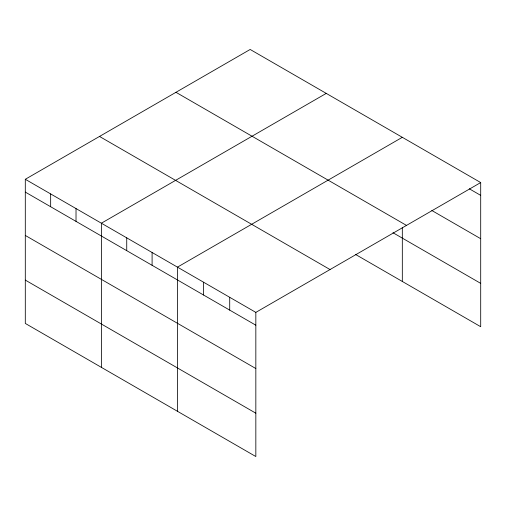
<?xml version="1.0" encoding="UTF-8"?>
<svg xmlns="http://www.w3.org/2000/svg" width="506" height="506" viewBox="0 0 506 506"><rect width="100%" height="100%" fill="white"/><g stroke="black" fill="none" stroke-linecap="round" stroke-linejoin="round"><path stroke-width="0.76" d="M25.3 179.288L255.834 312.385L255.834 456.538L25.3 323.435L25.3 179.288L250.166 49.462L480.7 182.565L480.7 326.712L355.604 254.486M326.243 93.389L101.377 223.209L101.377 367.362M402.321 137.309L177.454 267.13L177.454 411.283M255.834 312.385L480.7 182.565M469.309 188.795L480.7 195.373M431.795 210.477L480.7 238.712M175.961 92.307L406.495 225.404M392.972 232.722L480.7 283.373M99.505 136.443L330.038 269.546M25.3 192.097L255.834 325.2M25.3 235.442L255.834 368.539M25.3 280.096L255.834 413.193M402.321 227.339L402.321 281.456M229.711 297.3L229.711 310.115M203.583 282.215L203.583 295.03M152.097 252.494L152.097 265.302M126.734 237.852L126.734 250.66M76.02 208.567L76.02 221.381M50.657 193.931L50.657 206.739"/></g></svg>
